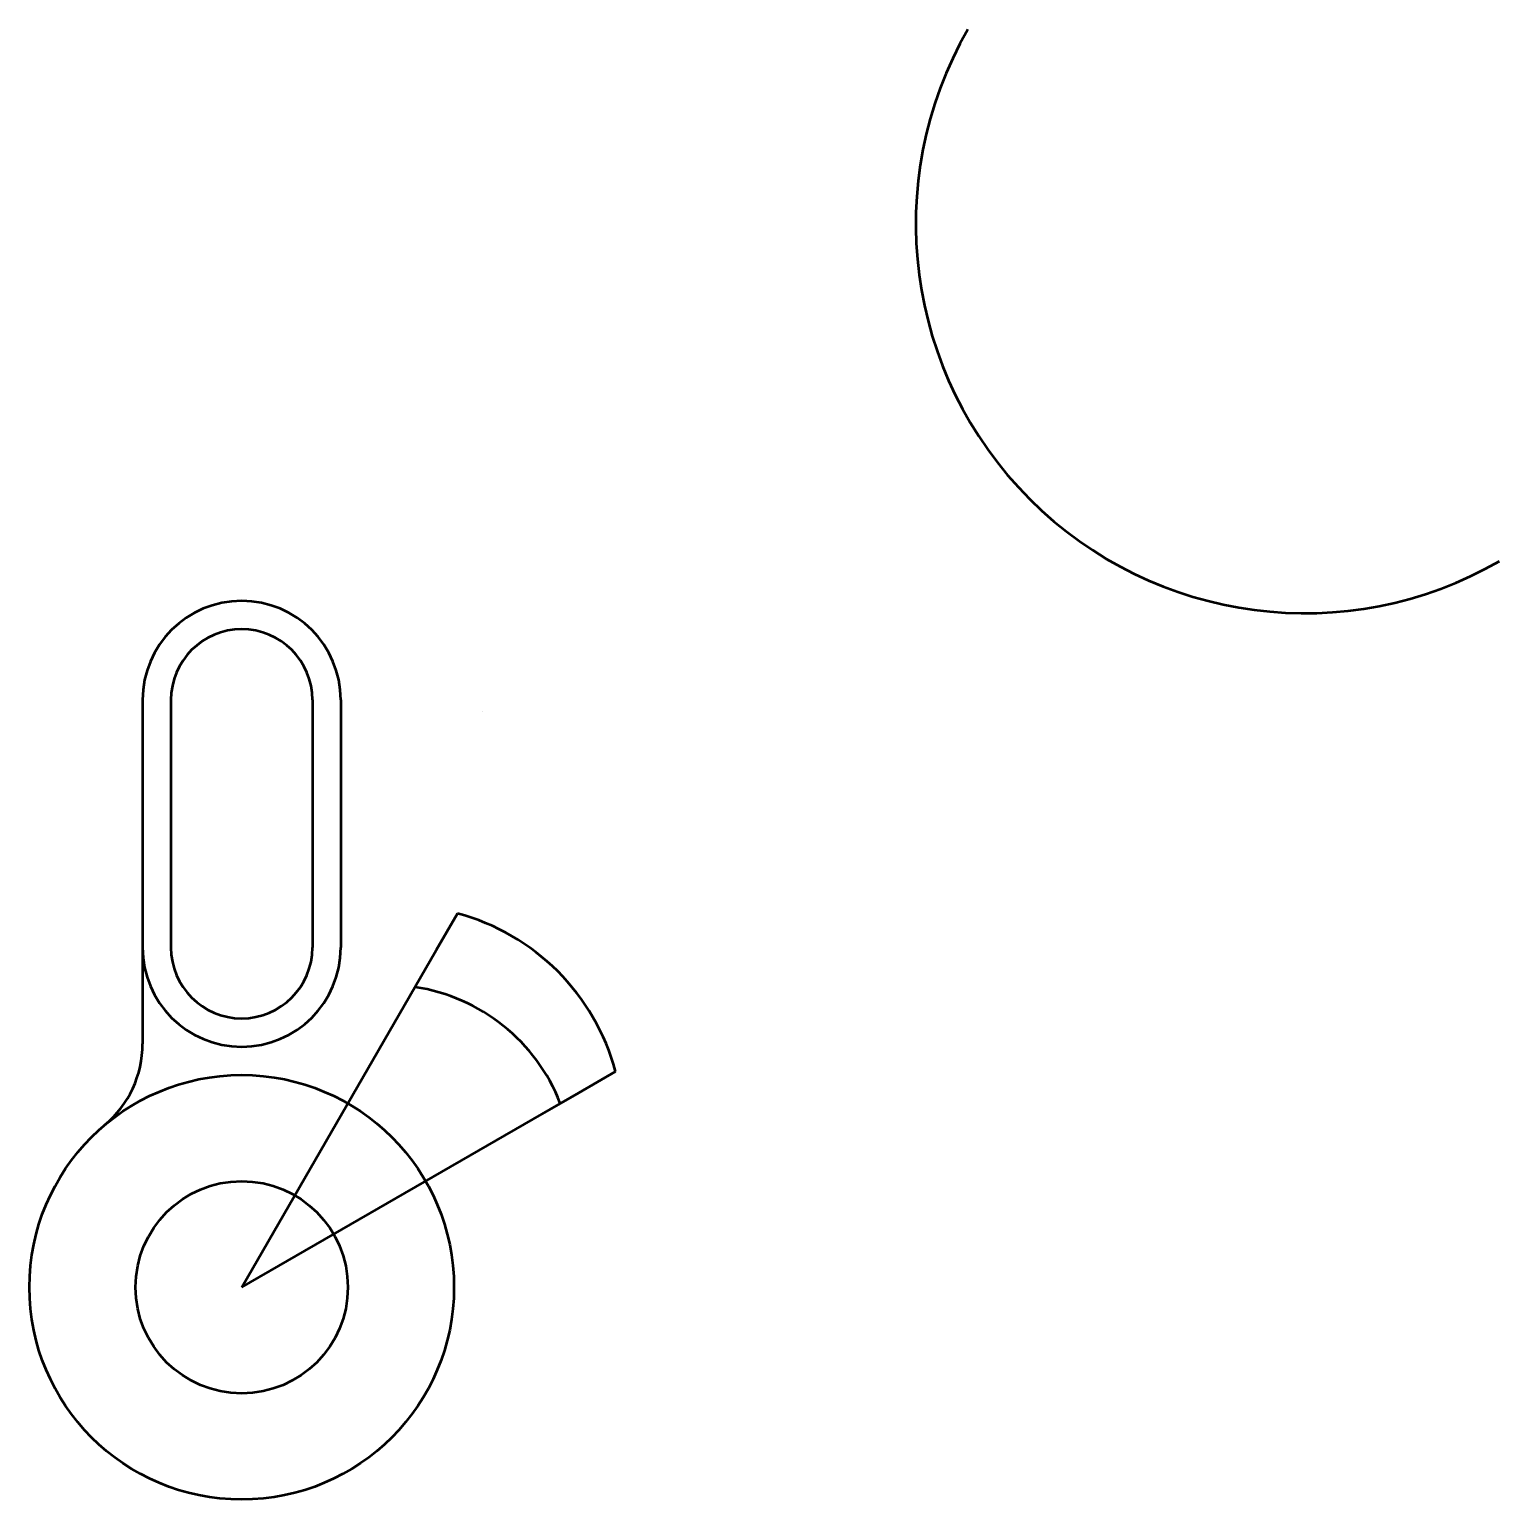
# Model space of a CAD drawing. Header units: millimetres. Extents: x 1189 to 1397, y 186 to 394.
import ezdxf

# ---------------------------------------------------------------- set-up
doc = ezdxf.new("R2010")
doc.units = ezdxf.units.MM
doc.header["$LTSCALE"] = 0.4
doc.layers.add('粗实线', color=7, linetype='Continuous', lineweight=50)

msp = doc.modelspace()

# ---------------------------------------------------------------- linework, layer by layer
at = {"layer": '粗实线'}
for p, q in [((1205.34, 298.77), (1205.34, 263.77)), ((1209.34, 298.77), (1209.34, 263.77)), ((1229.34, 298.77), (1229.34, 263.77)), ((1233.34, 298.77), (1233.34, 263.77)), ((1253.35, 297.07), (1253.35, 297.07)), ((1246.84, 263.4), (1249.84, 268.59)), ((1205.34, 263.77), (1205.34, 250.18)), ((1219.34, 215.77), (1246.84, 263.4)), ((1266.97, 243.27), (1272.17, 246.27)), ((1219.34, 215.77), (1266.97, 243.27)), ((1266.97, 243.27), (1261.78, 240.27))]:
    msp.add_line(p, q, dxfattribs=at)
for radius in [30, 15]:
    msp.add_circle((1219.34, 215.77), radius, dxfattribs=at)
for centre, radius, start, end in [((1369.6, 366.03), 55, 150, 300), ((1369.6, 366.03), 55, 150, 300), ((1369.6, 366.03), 55, 150, 300), ((1219.34, 298.77), 14, 0, 180), ((1219.34, 298.77), 10, 0, 180), ((1241.67, 238.09), 31.58, 15, 75), ((1219.34, 263.77), 14, 180, 0), ((1219.34, 263.77), 10, 180, 0), ((1239.87, 232.2), 26.3, 21.3256, 81.3256), ((1190.34, 250.18), 15, 310.124, 0)]:
    msp.add_arc(centre, radius, start, end, dxfattribs=at)

doc.saveas('drawing.dxf')
